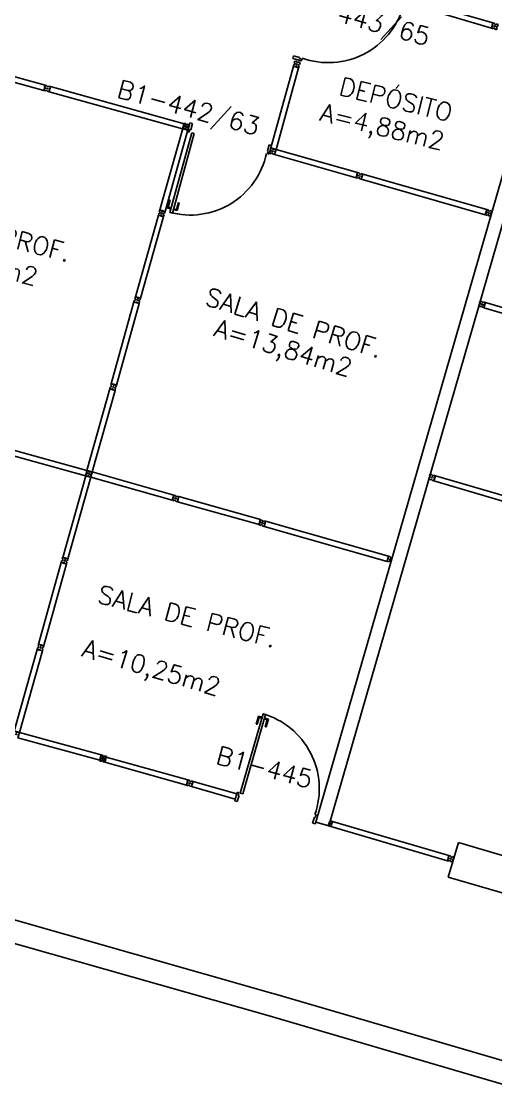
# Model space of a CAD drawing. Extents: x 26 to 324, y 73 to 188.
# Drawn here: x 292.07 to 297.33, y 145.02 to 156.79 of the extents above; entities that cross this region are included whole.
import ezdxf

# ---------------------------------------------------------------- set-up
doc = ezdxf.new("R2010")
doc.units = 0
doc.header["$LTSCALE"] = 0.01
doc.header["$MEASUREMENT"] = 0
doc.layers.get('0').update_dxf_attribs({"linetype": 'CONTINUOUS'})
for name, color, linetype in [('BANC', 2, 'CONTINUOUS'), ('DIV', 2, 'CONTINUOUS'), ('TEXTO', 2, 'CONTINUOUS'), ('TEXTO-ENDEREÇO', 2, 'CONTINUOUS'), ('ÁREA', 2, 'CONTINUOUS')]:
    doc.layers.add(name, color=color, linetype=linetype)
doc.styles.add('UNB-100', font='simplex.shx', dxfattribs={"height": 0.2})
doc.styles.add('UNB-100-1', font='simplex.shx', dxfattribs={"height": 0.2})

# ---------------------------------------------------------------- blocks, each defined once
blk = doc.blocks.new('PDV2D-SLC')
at = {"layer": 'DIV'}
for p, q in [((0.03, 0.05), (0.06, 0.05)), ((0.03, 0.035), (0.03, 0.05)), ((0.03, -0.035), (0.03, 0.035)), ((0.06, 0.05), (0.06, -0.02)), ((0.941, 0.05), (0.941, -0.02)), ((0.971, 0.05), (0.941, 0.05)), ((0.971, 0.035), (0.971, 0.05)), ((0.971, -0.035), (0.971, 0.035)), ((0.03, -0.05), (0.03, -0.035)), ((0.05, -0.05), (0.03, -0.05)), ((0.05, -0.02), (0.06, -0.02)), ((0.05, -0.02), (0.05, -0.05)), ((0.079, -0.05), (0.109, -0.05)), ((0.079, -0.05), (0.079, -0.965)), ((0.109, -0.05), (0.109, -0.965)), ((0.951, -0.02), (0.941, -0.02)), ((0.951, -0.02), (0.951, -0.05)), ((0.951, -0.05), (0.971, -0.05)), ((0.971, -0.05), (0.971, -0.035)), ((0.109, -0.965), (0.079, -0.965))]:
    blk.add_line(p, q, dxfattribs=at)
at = {"layer": 'DIV', "color": 1}
for p, q in [((0.036, -0.925), (0.036, -0.835)), ((0.046, -0.835), (0.036, -0.835)), ((0.036, -0.925), (0.076, -0.925)), ((0.046, -0.915), (0.046, -0.835)), ((0.046, -0.915), (0.076, -0.915)), ((0.141, -0.915), (0.111, -0.915)), ((0.151, -0.925), (0.111, -0.925)), ((0.141, -0.915), (0.141, -0.835)), ((0.141, -0.835), (0.151, -0.835)), ((0.151, -0.925), (0.151, -0.835))]:
    blk.add_line(p, q, dxfattribs=at)
blk.add_arc((0.076, -0.1), 0.865, 270, 3.3214, dxfattribs=at)
blk = doc.blocks.new('DIVMT-SLC')
for p, q in [((-0.03, 0.03), (-0.03, 0.006)), ((-0.008, 0.03), (-0.03, 0.03)), ((-0.0185, 0.006), (-0.03, 0.006)), ((-0.0185, -0.006), (-0.0185, 0.006)), ((-0.008, 0.03), (-0.008, 0.02)), ((-0.008, 0.02), (0.008, 0.02)), ((-0.0051, 0), (0.0051, 0)), ((0.0051, 0), (-0.0051, 0)), ((-0.0051, 0), (0.0051, 0)), ((0, -0.0051), (0, 0.0051)), ((0, 0.0051), (0, -0.0051)), ((0.008, 0.03), (0.008, 0.02)), ((0.008, 0.03), (0.03, 0.03)), ((0.0205, 0.006), (0.03, 0.006)), ((0.0205, -0.006), (0.0205, 0.006)), ((0.0205, 0.006), (0.0205, -0.006)), ((0.0205, 0.006), (0.03, 0.006)), ((0.97, 0.03), (0.03, 0.03)), ((0.03, 0.006), (0.03, 0.03)), ((0.03, -0.03), (0.03, 0.03)), ((0.03, -0.005), (0.03, 0.005)), ((0.97, -0.03), (0.97, 0.03)), ((0.97, 0.03), (0.97, 0.009)), ((0.97, 0.009), (0.97, 0.027)), ((0.9795, 0.006), (0.97, 0.006)), ((0.97, -0.005), (0.97, 0.005)), ((0.9795, 0.006), (0.9795, -0.006)), ((1.0051, 0), (0.9949, 0)), ((1, 0.0051), (1, -0.0051)), ((-0.0185, -0.006), (-0.03, -0.006)), ((-0.03, -0.03), (-0.03, -0.006)), ((-0.008, -0.03), (-0.03, -0.03)), ((-0.008, -0.03), (-0.008, -0.02)), ((-0.008, -0.02), (0.008, -0.02)), ((0.008, -0.03), (0.008, -0.02)), ((0.008, -0.03), (0.03, -0.03)), ((0.0205, -0.006), (0.03, -0.006)), ((0.0205, -0.006), (0.03, -0.006)), ((0.03, -0.006), (0.03, -0.03)), ((0.97, -0.03), (0.03, -0.03)), ((0.9795, -0.006), (0.97, -0.006)), ((0.97, -0.009), (0.97, -0.027))]:
    blk.add_line(p, q)
blk = doc.blocks.new('DIV-SLC')
for p, q in [((-0.0051, 0), (0.0051, 0)), ((0, -0.0051), (0, 0.0051)), ((0.0205, 0.006), (0.03, 0.006)), ((0.0205, -0.006), (0.0205, 0.006)), ((0.03, 0.03), (0.97, 0.03)), ((0.03, 0.03), (0.03, -0.03)), ((0.03, 0.009), (0.03, 0.027)), ((0.03, 0.005), (0.03, -0.005)), ((0.97, 0.03), (0.97, -0.03)), ((0.9795, 0.006), (0.97, 0.006)), ((0.97, 0.005), (0.97, -0.005)), ((0.9795, -0.006), (0.9795, 0.006)), ((1.0051, 0), (0.9949, 0)), ((0.9949, 0), (1.0051, 0)), ((1, -0.0051), (1, 0.0051)), ((0.0205, -0.006), (0.03, -0.006)), ((0.03, -0.03), (0.03, -0.009)), ((0.03, -0.009), (0.03, -0.027)), ((0.03, -0.03), (0.97, -0.03)), ((0.9795, -0.006), (0.97, -0.006))]:
    blk.add_line(p, q)
blk = doc.blocks.new('MTT-SLC')
for p, q in [((-0.008, 0.03), (-0.03, 0.03)), ((-0.03, 0.03), (-0.03, 0.006)), ((-0.0185, 0.006), (-0.03, 0.006)), ((-0.0185, -0.006), (-0.0185, 0.006)), ((-0.008, 0.03), (-0.008, 0.02)), ((-0.008, 0.02), (0.008, 0.02)), ((-0.0051, 0), (0.0051, 0)), ((0, -0.0051), (0, 0.0051)), ((0.008, 0.03), (0.03, 0.03)), ((0.008, 0.03), (0.008, 0.02)), ((0.0205, -0.006), (0.0205, 0.006)), ((0.0205, 0.006), (0.03, 0.006)), ((0.03, 0.006), (0.03, 0.03)), ((-0.03, -0.03), (-0.03, -0.006)), ((-0.0185, -0.006), (-0.03, -0.006)), ((-0.008, -0.03), (-0.03, -0.03)), ((-0.008, -0.02), (0.008, -0.02)), ((-0.008, -0.03), (-0.008, -0.02)), ((0.008, -0.03), (0.008, -0.02)), ((0.008, -0.03), (0.03, -0.03)), ((0.0205, -0.006), (0.03, -0.006)), ((0.03, -0.006), (0.03, -0.03))]:
    blk.add_line(p, q)
blk = doc.blocks.new('MTINI-SLC')
for p, q in [((-0.03, 0.008), (-0.03, 0.03)), ((0.03, 0.03), (-0.03, 0.03)), ((-0.03, 0.008), (-0.02, 0.008)), ((-0.009, 0.03), (-0.027, 0.03)), ((-0.02, 0.008), (-0.02, 0)), ((-0.001, 0), (-0.02, 0)), ((-0.006, 0.02), (-0.006, 0.03)), ((-0.006, 0.023), (-0.006, 0.027)), ((-0.006, 0.02), (0.006, 0.02)), ((0.005, 0.03), (-0.005, 0.03)), ((0.005, 0), (-0.005, 0)), ((0.004, 0.02), (-0.004, 0.02)), ((0.02, 0), (-0.001, 0)), ((0, -0.005), (0, 0.005)), ((0.006, 0.02), (0.006, 0.03)), ((0.006, 0.023), (0.006, 0.027)), ((0.009, 0.03), (0.027, 0.03)), ((0.03, 0.008), (0.02, 0.008)), ((0.02, 0), (0.02, 0.008)), ((0.03, 0.008), (0.03, 0.03))]:
    blk.add_line(p, q)
blk = doc.blocks.new('PDV2E-SLC')
at = {"layer": 'DIV'}
for p, q in [((0.065, 0.05), (0.065, 0.965)), ((0.095, 0.965), (0.065, 0.965)), ((0.095, 0.05), (0.095, 0.965)), ((0.049, 0.05), (0.029, 0.05)), ((0.029, 0.05), (0.029, 0.035)), ((0.029, 0.035), (0.029, -0.035)), ((0.049, 0.02), (0.049, 0.05)), ((0.049, 0.02), (0.059, 0.02)), ((0.059, -0.05), (0.059, 0.02)), ((0.065, 0.05), (0.095, 0.05)), ((0.928, -0.05), (0.928, 0.02)), ((0.938, 0.02), (0.928, 0.02)), ((0.938, 0.05), (0.958, 0.05)), ((0.938, 0.02), (0.938, 0.05)), ((0.958, 0.05), (0.958, 0.035)), ((0.958, 0.035), (0.958, -0.035)), ((0.029, -0.035), (0.029, -0.05)), ((0.029, -0.05), (0.059, -0.05)), ((0.958, -0.05), (0.928, -0.05)), ((0.958, -0.035), (0.958, -0.05))]:
    blk.add_line(p, q, dxfattribs=at)
at = {"layer": 'DIV', "color": 1}
for p, q in [((0.023, 0.925), (0.063, 0.925)), ((0.023, 0.925), (0.023, 0.835)), ((0.033, 0.835), (0.023, 0.835)), ((0.033, 0.915), (0.063, 0.915)), ((0.033, 0.915), (0.033, 0.835)), ((0.138, 0.925), (0.097, 0.925)), ((0.128, 0.915), (0.097, 0.915)), ((0.128, 0.915), (0.128, 0.835)), ((0.128, 0.835), (0.137, 0.835)), ((0.138, 0.925), (0.138, 0.835))]:
    blk.add_line(p, q, dxfattribs=at)
blk.add_arc((0.062, 0.1), 0.865, 356.6786, 90, dxfattribs=at)

msp = doc.modelspace()

# ---------------------------------------------------------------- linework, layer by layer
at = {"layer": 'BANC'}
for p, q in [((294.857, 146.009), (291.472, 146.971)), ((294.789, 145.769), (291.404, 146.73)), ((298.235, 145.019), (294.859, 146.009)), ((298.165, 144.779), (294.789, 145.769))]:
    msp.add_line(p, q, dxfattribs=at)
at = {"layer": 'DIV'}
for p, q in [((298.944, 160.428), (295.333, 147.908)), ((299.088, 160.387), (295.477, 147.867)), ((297.313, 156.738), (297.323, 156.735)), ((297.317, 156.732), (297.319, 156.742)), ((292.317, 156.026), (292.323, 156.049)), ((292.338, 156.02), (292.317, 156.026)), ((292.334, 156.046), (292.323, 156.049)), ((292.333, 156.084), (292.326, 156.061)), ((292.337, 156.058), (292.326, 156.061)), ((292.354, 156.078), (292.333, 156.084)), ((292.334, 156.046), (292.337, 156.058)), ((292.338, 156.02), (292.341, 156.03)), ((292.341, 156.03), (292.356, 156.026)), ((292.349, 156.048), (292.359, 156.046)), ((292.359, 156.046), (292.349, 156.048)), ((292.349, 156.048), (292.359, 156.046)), ((292.354, 156.078), (292.351, 156.068)), ((292.351, 156.068), (292.367, 156.064)), ((292.355, 156.052), (292.352, 156.042)), ((292.352, 156.042), (292.355, 156.052)), ((292.353, 156.016), (292.356, 156.026)), ((292.369, 156.074), (292.367, 156.064)), ((292.369, 156.074), (292.391, 156.068)), ((292.375, 156.047), (292.372, 156.036)), ((292.372, 156.036), (292.375, 156.047)), ((292.372, 156.036), (292.381, 156.033)), ((292.372, 156.036), (292.381, 156.033)), ((292.375, 156.01), (292.391, 156.068)), ((292.375, 156.047), (292.384, 156.045)), ((292.375, 156.047), (292.384, 156.045)), ((292.381, 156.033), (292.375, 156.01)), ((292.381, 156.034), (292.384, 156.044)), ((292.384, 156.045), (292.391, 156.068)), ((293.872, 155.657), (292.391, 156.068)), ((292.353, 156.016), (292.375, 156.01)), ((293.856, 155.599), (292.375, 156.01)), ((293.856, 155.599), (293.872, 155.657)), ((293.861, 155.619), (293.856, 155.602)), ((293.862, 155.623), (293.865, 155.633)), ((293.871, 155.62), (293.862, 155.622)), ((293.874, 155.631), (293.865, 155.634)), ((293.872, 155.657), (293.866, 155.637)), ((293.866, 155.637), (293.871, 155.654)), ((293.874, 155.631), (293.871, 155.62)), ((293.897, 155.619), (293.888, 155.621)), ((293.889, 155.626), (293.899, 155.624)), ((293.894, 155.625), (293.891, 155.615)), ((293.893, 155.62), (293.895, 155.63)), ((293.912, 155.614), (293.915, 155.625)), ((293.912, 155.614), (293.921, 155.611)), ((293.931, 155.646), (293.915, 155.588)), ((293.915, 155.625), (293.924, 155.623)), ((293.92, 155.608), (293.915, 155.591)), ((293.915, 155.588), (293.92, 155.608)), ((293.924, 155.622), (293.921, 155.612)), ((293.925, 155.625), (293.93, 155.643)), ((295.78, 155.057), (295.787, 155.08)), ((295.798, 155.077), (295.787, 155.08)), ((295.797, 155.115), (295.79, 155.091)), ((295.801, 155.088), (295.79, 155.091)), ((295.818, 155.109), (295.797, 155.115)), ((295.798, 155.077), (295.801, 155.088)), ((295.813, 155.079), (295.822, 155.076)), ((295.822, 155.076), (295.813, 155.079)), ((295.813, 155.079), (295.822, 155.076)), ((295.818, 155.109), (295.815, 155.099)), ((295.815, 155.099), (295.831, 155.095)), ((295.819, 155.082), (295.816, 155.073)), ((295.816, 155.073), (295.819, 155.082)), ((295.833, 155.104), (295.831, 155.095)), ((295.833, 155.104), (295.855, 155.098)), ((295.839, 155.078), (295.836, 155.066)), ((295.836, 155.066), (295.839, 155.078)), ((295.838, 155.04), (295.855, 155.098)), ((295.839, 155.078), (295.848, 155.075)), ((295.839, 155.078), (295.848, 155.075)), ((295.848, 155.075), (295.855, 155.098)), ((297.23, 154.704), (295.855, 155.098)), ((295.802, 155.051), (295.78, 155.057)), ((295.802, 155.051), (295.804, 155.06)), ((295.804, 155.06), (295.82, 155.056)), ((295.817, 155.046), (295.82, 155.056)), ((295.817, 155.046), (295.838, 155.04)), ((295.836, 155.066), (295.845, 155.064)), ((295.836, 155.066), (295.845, 155.064)), ((295.845, 155.064), (295.838, 155.04)), ((297.213, 154.646), (295.838, 155.04)), ((295.845, 155.065), (295.848, 155.074)), ((297.213, 154.646), (297.23, 154.704)), ((297.219, 154.666), (297.214, 154.649)), ((297.22, 154.67), (297.223, 154.68)), ((297.229, 154.667), (297.22, 154.669)), ((297.232, 154.678), (297.223, 154.681)), ((297.23, 154.704), (297.224, 154.684)), ((297.224, 154.684), (297.229, 154.701)), ((297.232, 154.678), (297.229, 154.667)), ((297.255, 154.666), (297.246, 154.668)), ((297.252, 154.672), (297.249, 154.662)), ((294.703, 151.206), (294.709, 151.229)), ((294.724, 151.2), (294.703, 151.206)), ((294.72, 151.226), (294.709, 151.229)), ((294.719, 151.264), (294.712, 151.241)), ((294.724, 151.238), (294.712, 151.241)), ((294.74, 151.258), (294.719, 151.264)), ((294.72, 151.226), (294.724, 151.238)), ((294.724, 151.2), (294.727, 151.21)), ((294.727, 151.21), (294.742, 151.205)), ((294.735, 151.228), (294.745, 151.225)), ((294.745, 151.225), (294.735, 151.228)), ((294.735, 151.228), (294.745, 151.225)), ((294.74, 151.258), (294.737, 151.248)), ((294.737, 151.248), (294.753, 151.244)), ((294.741, 151.232), (294.738, 151.222)), ((294.738, 151.222), (294.741, 151.232)), ((294.739, 151.196), (294.742, 151.205)), ((294.739, 151.196), (294.76, 151.19)), ((294.756, 151.253), (294.753, 151.244)), ((294.756, 151.253), (294.777, 151.247)), ((294.761, 151.227), (294.758, 151.215)), ((294.758, 151.215), (294.761, 151.227)), ((294.758, 151.215), (294.767, 151.213)), ((294.758, 151.215), (294.767, 151.213)), ((294.76, 151.19), (294.777, 151.247)), ((294.767, 151.213), (294.76, 151.19)), ((296.124, 150.802), (294.76, 151.19)), ((294.761, 151.227), (294.77, 151.224)), ((294.761, 151.227), (294.77, 151.224)), ((294.767, 151.214), (294.77, 151.223)), ((294.77, 151.224), (294.777, 151.247)), ((296.141, 150.86), (294.777, 151.247)), ((296.124, 150.802), (296.141, 150.86)), ((296.143, 150.834), (296.134, 150.837)), ((296.141, 150.86), (296.135, 150.84)), ((296.135, 150.84), (296.14, 150.857)), ((296.13, 150.822), (296.125, 150.805)), ((296.131, 150.826), (296.134, 150.836)), ((296.14, 150.823), (296.131, 150.825)), ((296.143, 150.834), (296.14, 150.823)), ((296.166, 150.822), (296.156, 150.824)), ((296.163, 150.828), (296.16, 150.818)), ((293.914, 148.378), (293.908, 148.355)), ((293.936, 148.372), (293.914, 148.378)), ((293.936, 148.372), (293.933, 148.362)), ((293.951, 148.367), (293.948, 148.358)), ((293.951, 148.367), (293.972, 148.361)), ((293.898, 148.32), (293.904, 148.343)), ((293.919, 148.314), (293.898, 148.32)), ((293.915, 148.34), (293.904, 148.343)), ((293.919, 148.352), (293.908, 148.355)), ((293.915, 148.34), (293.919, 148.352)), ((293.919, 148.314), (293.922, 148.324)), ((293.922, 148.324), (293.937, 148.319)), ((293.93, 148.342), (293.94, 148.339)), ((293.94, 148.339), (293.93, 148.342)), ((293.93, 148.342), (293.94, 148.339)), ((293.933, 148.362), (293.948, 148.358)), ((293.936, 148.346), (293.933, 148.336)), ((293.933, 148.336), (293.936, 148.346)), ((293.934, 148.31), (293.937, 148.319)), ((293.934, 148.31), (293.955, 148.304)), ((293.956, 148.341), (293.953, 148.329)), ((293.953, 148.329), (293.956, 148.341)), ((293.953, 148.329), (293.962, 148.327)), ((293.953, 148.329), (293.962, 148.327)), ((293.955, 148.304), (293.972, 148.361)), ((293.962, 148.327), (293.955, 148.304)), ((294.44, 148.165), (293.955, 148.304)), ((293.956, 148.341), (293.965, 148.338)), ((293.956, 148.341), (293.965, 148.338)), ((293.962, 148.328), (293.965, 148.337)), ((293.965, 148.338), (293.972, 148.361)), ((294.456, 148.222), (293.972, 148.361)), ((295.477, 147.867), (295.333, 147.908)), ((295.475, 147.899), (295.485, 147.896)), ((295.478, 147.892), (295.481, 147.902)), ((295.498, 147.886), (295.501, 147.897)), ((295.517, 147.918), (295.5, 147.86)), ((295.501, 147.897), (295.51, 147.895)), ((295.51, 147.894), (295.507, 147.884)), ((295.511, 147.897), (295.516, 147.915)), ((295.517, 147.918), (296.81, 147.539)), ((295.498, 147.886), (295.507, 147.883)), ((295.5, 147.86), (295.506, 147.88)), ((295.5, 147.86), (296.793, 147.481)), ((295.506, 147.88), (295.501, 147.863)), ((296.802, 147.299), (296.915, 147.683)), ((296.915, 147.683), (297.875, 147.401)), ((296.81, 147.539), (296.793, 147.481)), ((296.8, 147.504), (296.793, 147.481)), ((296.814, 147.475), (296.793, 147.481)), ((296.803, 147.515), (296.8, 147.505)), ((296.809, 147.501), (296.8, 147.504)), ((296.809, 147.501), (296.8, 147.504)), ((296.803, 147.515), (296.81, 147.539)), ((296.813, 147.513), (296.803, 147.515)), ((296.813, 147.513), (296.803, 147.515)), ((296.809, 147.501), (296.813, 147.513)), ((296.813, 147.513), (296.809, 147.501)), ((296.831, 147.532), (296.81, 147.539)), ((296.814, 147.475), (296.817, 147.484)), ((296.833, 147.48), (296.817, 147.484)), ((296.835, 147.5), (296.826, 147.503)), ((296.826, 147.503), (296.835, 147.5)), ((296.835, 147.5), (296.826, 147.503)), ((296.831, 147.532), (296.828, 147.523)), ((296.844, 147.518), (296.828, 147.523)), ((296.829, 147.496), (296.832, 147.506)), ((296.832, 147.506), (296.829, 147.496)), ((296.83, 147.47), (296.833, 147.48)), ((296.83, 147.47), (296.851, 147.464)), ((296.847, 147.528), (296.844, 147.518)), ((296.847, 147.528), (296.868, 147.522)), ((296.85, 147.502), (296.847, 147.49)), ((296.847, 147.49), (296.858, 147.487)), ((296.85, 147.502), (296.861, 147.499)), ((296.851, 147.464), (296.858, 147.487)), ((296.868, 147.522), (296.861, 147.499)), ((296.802, 147.299), (297.762, 147.018))]:
    msp.add_line(p, q, dxfattribs=at)

# ---------------------------------------------------------------- block references
at = {"layer": 'DIV', "xscale": -1}
for name, p, rotation in [('PDV2D-SLC', (295.398, 157.3), 73.75694483360857), ('DIV-SLC', (292.816, 151.773), 344.5478616393623)]:
    msp.add_blockref(name, p, dxfattribs=dict(at, rotation=rotation))
at = {"layer": 'DIV'}
for name, p, rotation in [('DIVMT-SLC', (297.318, 156.737), 163.6639054518114), ('DIVMT-SLC', (291.39, 156.313), 344.5987700636278), ('DIVMT-SLC', (295.122, 156.315), 254.540520507288), ('PDV2D-SLC', (293.894, 155.625), 344.6380529829123), ('DIVMT-SLC', (293.894, 155.626), 254.3879788716892), ('MTT-SLC', (293.893, 155.62), 74.42710583191455), ('DIVMT-SLC', (294.856, 155.351), 344.1109700636277), ('DIVMT-SLC', (293.624, 154.663), 254.3232992112163), ('MTT-SLC', (297.251, 154.667), 255.040520507288), ('DIVMT-SLC', (293.353, 153.7), 254.540520507288), ('MTT-SLC', (297.177, 153.653), 255.040520507288), ('DIV-SLC', (297.177, 153.653), 343.6524168169828), ('DIVMT-SLC', (293.086, 152.736), 254.3011694566594), ('DIVMT-SLC', (292.818, 151.772), 254.3232992112163), ('DIV-SLC', (292.816, 151.773), 344.2079545049504), ('MTT-SLC', (296.623, 151.732), 343.4756655837541), ('DIV-SLC', (296.623, 151.732), 343.6524168169828), ('DIVMT-SLC', (293.778, 151.5), 344.335616549312), ('DIVMT-SLC', (292.547, 150.81), 254.540520507288), ('MTINI-SLC', (296.161, 150.823), 73.68517025361861), ('DIVMT-SLC', (292.28, 149.846), 254.3011694566594), ('PDV2E-SLC', (294.42, 148.201), 344.0130154273526), ('DIVMT-SLC', (292.974, 148.619), 164.7358718363569), ('DIVMT-SLC', (292.972, 148.61), 344.37014767793), ('MTINI-SLC', (295.48, 147.897), 253.9242793940497)]:
    msp.add_blockref(name, p, dxfattribs=dict(at, rotation=rotation))

# ---------------------------------------------------------------- texts
at = {"layer": 'TEXTO', "style": 'UNB-100'}
for s, rotation, p in [('DEPÓSITO', 346.2264, (295.579, 155.981)), ('SALA DE PROF.', 345.5973, (290.616, 154.628)), ('SALA DE PROF.', 342.9832, (294.092, 153.65)), ('SALA DE PROF.', 345.5973, (292.899, 150.348))]:
    msp.add_text(s, height=0.2, rotation=rotation, dxfattribs=at).set_placement(p)
at = {"layer": 'TEXTO-ENDEREÇO', "style": 'UNB-100-1'}
for s, rotation, p in [('B1-443/65', 344.625, (295.005, 156.948)), ('B1-442/63', 344.625, (293.116, 155.953)), ('B1-445', 345.0198, (294.214, 148.563))]:
    msp.add_text(s, height=0.2, rotation=rotation, dxfattribs=at).set_placement(p)
at = {"layer": 'ÁREA', "style": 'UNB-100'}
for s, rotation, p in [('A=4,88m2', 346.2264, (295.366, 155.694)), ('A=13,84m2', 345.5973, (290.693, 154.247)), ('A=13,84m2', 342.9832, (294.192, 153.306)), ('A=10,25m2', 343.4856, (292.728, 149.753))]:
    msp.add_text(s, height=0.2, rotation=rotation, dxfattribs=at).set_placement(p)

doc.saveas('drawing.dxf')
